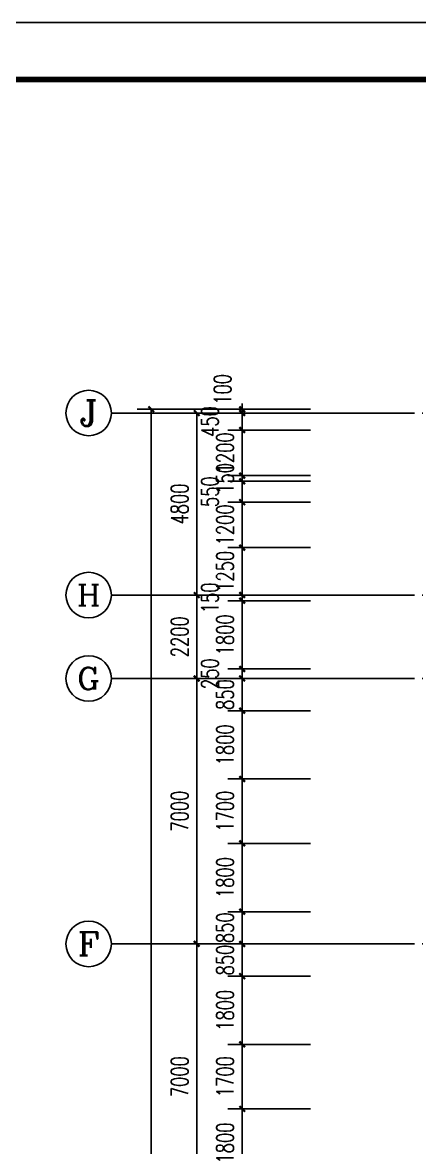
# Model space of a CAD drawing. Extents: x -4747 to 1060961, y -766984 to 396631.
# Drawn here: x 466797 to 477275, y 15968 to 45636 of the extents above; entities that cross this region are included whole.
import ezdxf
from ezdxf.enums import TextEntityAlignment as Align

# ---------------------------------------------------------------- set-up
doc = ezdxf.new("R2010")
doc.units = 0
doc.header["$LTSCALE"] = 1000
doc.header["$MEASUREMENT"] = 0
doc.linetypes.add('DOTE', pattern=[2.42, 2, -0.2, 0.02, -0.2])
doc.layers.get('0').update_dxf_attribs({"linetype": 'CONTINUOUS'})
doc.layers.get('DEFPOINTS').update_dxf_attribs({"linetype": 'CONTINUOUS'})
for name, color, linetype in [('AXIS', 3, 'CONTINUOUS'), ('AXIS_TEXT', 7, 'CONTINUOUS'), ('DOTE', 1, 'DOTE'), ('PUB_DIM', 3, 'CONTINUOUS'), ('PUB_TITLE', 4, 'CONTINUOUS')]:
    doc.layers.add(name, color=color, linetype=linetype)
doc.styles.add('_TCH_AXIS', font='COMPLEX', dxfattribs={"bigfont": 'GBCBIG'})
doc.styles.add('COMPLEX', font='complex_.ttf')
doc.styles.add('DIM_FONT', font='SIMPLEX', dxfattribs={"width": 0.7, "bigfont": 'GBCBIG'})
doc.dimstyles.new('DIMN150', dxfattribs={"dimscale": 1.5, "dimtxt": 300, "dimasz": 100, "dimexe": 250, "dimexo": 300, "dimgap": 150, "dimtad": 1, "dimdec": 0, "dimzin": 0, "dimtxsty": 'DIM_FONT', "dimblk": 'ARCHTICK', "dimcen": 0.09, "dimclrt": 7, "dimazin": 3, "dimtfac": 1, "dimtdec": 0, "dimtix": 1, "dimtmove": 0, "dimatfit": 3, "dimtolj": 1, "dimtzin": 0})

# ---------------------------------------------------------------- blocks, each defined once
blk = doc.blocks.new('_ARCHTICK')
at = {"color": 0, "linetype": 'BYBLOCK', "const_width": 0.4}
blk.add_lwpolyline([(-0.5, -0.5), (0.5, 0.5)], dxfattribs=at)
blk = doc.blocks.new('*D1484')
at = {"layer": 'DEFPOINTS', "color": 0}
for p in [(472595, 16987), (474845, 16987), (474845, 15187)]:
    blk.add_point(p, dxfattribs=at)
at = {"layer": 'PUB_DIM', "color": 0}
for p, q in [((474395, 16987), (472220, 16987)), ((472595, 15187), (472595, 16987)), ((474395, 15187), (472220, 15187))]:
    blk.add_line(p, q, dxfattribs=at)
at = {"layer": 'PUB_DIM', "color": 0, "xscale": 150, "yscale": 150, "zscale": 150}
for p, rotation in [((472595, 16987), 90), ((472595, 15187), 270)]:
    blk.add_blockref('_ARCHTICK', p, dxfattribs=dict(at, rotation=rotation))
at = {"layer": 'PUB_DIM', "color": 7, "insert": (472145, 16087), "char_height": 450, "attachment_point": 5, "rotation": 90, "style": 'DIM_FONT'}
blk.add_mtext('\\A1;1800', dxfattribs=at)
blk = doc.blocks.new('*D1485')
at = {"layer": 'DEFPOINTS', "color": 0}
for p in [(472595, 18687), (474845, 18687), (474845, 16987)]:
    blk.add_point(p, dxfattribs=at)
at = {"layer": 'PUB_DIM', "color": 0}
for p, q in [((474395, 18687), (472220, 18687)), ((472595, 16987), (472595, 18687)), ((474395, 16987), (472220, 16987))]:
    blk.add_line(p, q, dxfattribs=at)
at = {"layer": 'PUB_DIM', "color": 0, "xscale": 150, "yscale": 150, "zscale": 150}
for p, rotation in [((472595, 18687), 90), ((472595, 16987), 270)]:
    blk.add_blockref('_ARCHTICK', p, dxfattribs=dict(at, rotation=rotation))
at = {"layer": 'PUB_DIM', "color": 7, "insert": (472145, 17837), "char_height": 450, "attachment_point": 5, "rotation": 90, "style": 'DIM_FONT'}
blk.add_mtext('\\A1;1700', dxfattribs=at)
blk = doc.blocks.new('*D1486')
at = {"layer": 'DEFPOINTS', "color": 0}
for p in [(472595, 20487), (474845, 20487), (474845, 18687)]:
    blk.add_point(p, dxfattribs=at)
at = {"layer": 'PUB_DIM', "color": 0}
for p, q in [((474395, 20487), (472220, 20487)), ((472595, 18687), (472595, 20487)), ((474395, 18687), (472220, 18687))]:
    blk.add_line(p, q, dxfattribs=at)
at = {"layer": 'PUB_DIM', "color": 0, "xscale": 150, "yscale": 150, "zscale": 150}
for p, rotation in [((472595, 20487), 90), ((472595, 18687), 270)]:
    blk.add_blockref('_ARCHTICK', p, dxfattribs=dict(at, rotation=rotation))
at = {"layer": 'PUB_DIM', "color": 7, "insert": (472145, 19587), "char_height": 450, "attachment_point": 5, "rotation": 90, "style": 'DIM_FONT'}
blk.add_mtext('\\A1;1800', dxfattribs=at)
blk = doc.blocks.new('*D1487')
at = {"layer": 'DEFPOINTS', "color": 0}
for p in [(472595, 21337), (474845, 21337), (474845, 20487)]:
    blk.add_point(p, dxfattribs=at)
at = {"layer": 'PUB_DIM', "color": 0}
for p, q in [((472595, 21337), (472595, 21487)), ((474395, 21337), (472220, 21337)), ((472595, 20487), (472595, 21337)), ((474395, 20487), (472220, 20487)), ((472595, 20487), (472595, 20337))]:
    blk.add_line(p, q, dxfattribs=at)
at = {"layer": 'PUB_DIM', "color": 0, "xscale": 150, "yscale": 150, "zscale": 150}
for p, rotation in [((472595, 21337), 270), ((472595, 20487), 90)]:
    blk.add_blockref('_ARCHTICK', p, dxfattribs=dict(at, rotation=rotation))
at = {"layer": 'PUB_DIM', "color": 7, "insert": (472145, 20912), "char_height": 450, "attachment_point": 5, "rotation": 90, "style": 'DIM_FONT'}
blk.add_mtext('\\A1;850', dxfattribs=at)
blk = doc.blocks.new('*D1488')
at = {"layer": 'DEFPOINTS', "color": 0}
for p in [(472595, 22187), (474845, 22187), (474845, 21337)]:
    blk.add_point(p, dxfattribs=at)
at = {"layer": 'PUB_DIM', "color": 0}
for p, q in [((472595, 22187), (472595, 22337)), ((474395, 22187), (472220, 22187)), ((472595, 21337), (472595, 22187)), ((474395, 21337), (472220, 21337)), ((472595, 21337), (472595, 21187))]:
    blk.add_line(p, q, dxfattribs=at)
at = {"layer": 'PUB_DIM', "color": 0, "xscale": 150, "yscale": 150, "zscale": 150}
for p, rotation in [((472595, 22187), 270), ((472595, 21337), 90)]:
    blk.add_blockref('_ARCHTICK', p, dxfattribs=dict(at, rotation=rotation))
at = {"layer": 'PUB_DIM', "color": 7, "insert": (472145, 21762), "char_height": 450, "attachment_point": 5, "rotation": 90, "style": 'DIM_FONT'}
blk.add_mtext('\\A1;850', dxfattribs=at)
blk = doc.blocks.new('*D1489')
at = {"layer": 'DEFPOINTS', "color": 0}
for p in [(472595, 23987), (474845, 23987), (474845, 22187)]:
    blk.add_point(p, dxfattribs=at)
at = {"layer": 'PUB_DIM', "color": 0}
for p, q in [((474395, 23987), (472220, 23987)), ((472595, 22187), (472595, 23987)), ((474395, 22187), (472220, 22187))]:
    blk.add_line(p, q, dxfattribs=at)
at = {"layer": 'PUB_DIM', "color": 0, "xscale": 150, "yscale": 150, "zscale": 150}
for p, rotation in [((472595, 23987), 90), ((472595, 22187), 270)]:
    blk.add_blockref('_ARCHTICK', p, dxfattribs=dict(at, rotation=rotation))
at = {"layer": 'PUB_DIM', "color": 7, "insert": (472145, 23087), "char_height": 450, "attachment_point": 5, "rotation": 90, "style": 'DIM_FONT'}
blk.add_mtext('\\A1;1800', dxfattribs=at)
blk = doc.blocks.new('*D1490')
at = {"layer": 'DEFPOINTS', "color": 0}
for p in [(472595, 25687), (474845, 25687), (474845, 23987)]:
    blk.add_point(p, dxfattribs=at)
at = {"layer": 'PUB_DIM', "color": 0}
for p, q in [((474395, 25687), (472220, 25687)), ((472595, 23987), (472595, 25687)), ((474395, 23987), (472220, 23987))]:
    blk.add_line(p, q, dxfattribs=at)
at = {"layer": 'PUB_DIM', "color": 0, "xscale": 150, "yscale": 150, "zscale": 150}
for p, rotation in [((472595, 25687), 90), ((472595, 23987), 270)]:
    blk.add_blockref('_ARCHTICK', p, dxfattribs=dict(at, rotation=rotation))
at = {"layer": 'PUB_DIM', "color": 7, "insert": (472145, 24837), "char_height": 450, "attachment_point": 5, "rotation": 90, "style": 'DIM_FONT'}
blk.add_mtext('\\A1;1700', dxfattribs=at)
blk = doc.blocks.new('*D1491')
at = {"layer": 'DEFPOINTS', "color": 0}
for p in [(472595, 27487), (474845, 27487), (474845, 25687)]:
    blk.add_point(p, dxfattribs=at)
at = {"layer": 'PUB_DIM', "color": 0}
for p, q in [((474395, 27487), (472220, 27487)), ((472595, 25687), (472595, 27487)), ((474395, 25687), (472220, 25687))]:
    blk.add_line(p, q, dxfattribs=at)
at = {"layer": 'PUB_DIM', "color": 0, "xscale": 150, "yscale": 150, "zscale": 150}
for p, rotation in [((472595, 27487), 90), ((472595, 25687), 270)]:
    blk.add_blockref('_ARCHTICK', p, dxfattribs=dict(at, rotation=rotation))
at = {"layer": 'PUB_DIM', "color": 7, "insert": (472145, 26587), "char_height": 450, "attachment_point": 5, "rotation": 90, "style": 'DIM_FONT'}
blk.add_mtext('\\A1;1800', dxfattribs=at)
blk = doc.blocks.new('*D1492')
at = {"layer": 'DEFPOINTS', "color": 0}
for p in [(472595, 28337), (474845, 28337), (474845, 27487)]:
    blk.add_point(p, dxfattribs=at)
at = {"layer": 'PUB_DIM', "color": 0}
for p, q in [((472595, 28337), (472595, 28487)), ((474395, 28337), (472220, 28337)), ((472595, 27487), (472595, 28337)), ((474395, 27487), (472220, 27487)), ((472595, 27487), (472595, 27337))]:
    blk.add_line(p, q, dxfattribs=at)
at = {"layer": 'PUB_DIM', "color": 0, "xscale": 150, "yscale": 150, "zscale": 150}
for p, rotation in [((472595, 28337), 270), ((472595, 27487), 90)]:
    blk.add_blockref('_ARCHTICK', p, dxfattribs=dict(at, rotation=rotation))
at = {"layer": 'PUB_DIM', "color": 7, "insert": (472145, 27912), "char_height": 450, "attachment_point": 5, "rotation": 90, "style": 'DIM_FONT'}
blk.add_mtext('\\A1;850', dxfattribs=at)
blk = doc.blocks.new('*D1493')
at = {"layer": 'DEFPOINTS', "color": 0}
for p in [(472595, 28587), (474845, 28587), (474845, 28337)]:
    blk.add_point(p, dxfattribs=at)
at = {"layer": 'PUB_DIM', "color": 0}
for p, q in [((474395, 28587), (472220, 28587)), ((472595, 28587), (472595, 28737)), ((472595, 28337), (472595, 28587)), ((474395, 28337), (472220, 28337)), ((472595, 28337), (472595, 28187))]:
    blk.add_line(p, q, dxfattribs=at)
at = {"layer": 'PUB_DIM', "color": 0, "xscale": 150, "yscale": 150, "zscale": 150}
for p, rotation in [((472595, 28587), 270), ((472595, 28337), 90)]:
    blk.add_blockref('_ARCHTICK', p, dxfattribs=dict(at, rotation=rotation))
at = {"layer": 'PUB_DIM', "color": 7, "insert": (471744, 28462), "char_height": 450, "attachment_point": 5, "rotation": 90, "style": 'DIM_FONT'}
blk.add_mtext('\\A1;250', dxfattribs=at)
blk = doc.blocks.new('*D1494')
at = {"layer": 'DEFPOINTS', "color": 0}
for p in [(472595, 30387), (474845, 30387), (474845, 28587)]:
    blk.add_point(p, dxfattribs=at)
at = {"layer": 'PUB_DIM', "color": 0}
for p, q in [((474395, 30387), (472220, 30387)), ((472595, 28587), (472595, 30387)), ((474395, 28587), (472220, 28587))]:
    blk.add_line(p, q, dxfattribs=at)
at = {"layer": 'PUB_DIM', "color": 0, "xscale": 150, "yscale": 150, "zscale": 150}
for p, rotation in [((472595, 30387), 90), ((472595, 28587), 270)]:
    blk.add_blockref('_ARCHTICK', p, dxfattribs=dict(at, rotation=rotation))
at = {"layer": 'PUB_DIM', "color": 7, "insert": (472145, 29487), "char_height": 450, "attachment_point": 5, "rotation": 90, "style": 'DIM_FONT'}
blk.add_mtext('\\A1;1800', dxfattribs=at)
blk = doc.blocks.new('*D1495')
at = {"layer": 'DEFPOINTS', "color": 0}
for p in [(472595, 30537), (474845, 30537), (474845, 30387)]:
    blk.add_point(p, dxfattribs=at)
at = {"layer": 'PUB_DIM', "color": 0}
for p, q in [((472595, 30537), (472595, 30687)), ((474395, 30537), (472220, 30537)), ((474395, 30387), (472220, 30387)), ((472595, 30387), (472595, 30537)), ((472595, 30387), (472595, 30237))]:
    blk.add_line(p, q, dxfattribs=at)
at = {"layer": 'PUB_DIM', "color": 0, "xscale": 150, "yscale": 150, "zscale": 150}
for p, rotation in [((472595, 30537), 270), ((472595, 30387), 90)]:
    blk.add_blockref('_ARCHTICK', p, dxfattribs=dict(at, rotation=rotation))
at = {"layer": 'PUB_DIM', "color": 7, "insert": (471744, 30462), "char_height": 450, "attachment_point": 5, "rotation": 90, "style": 'DIM_FONT'}
blk.add_mtext('\\A1;150', dxfattribs=at)
blk = doc.blocks.new('*D1496')
at = {"layer": 'DEFPOINTS', "color": 0}
for p in [(472595, 31787), (474845, 31787), (474845, 30537)]:
    blk.add_point(p, dxfattribs=at)
at = {"layer": 'PUB_DIM', "color": 0}
for p, q in [((474395, 31787), (472220, 31787)), ((472595, 31787), (472595, 31937)), ((472595, 30537), (472595, 31787)), ((474395, 30537), (472220, 30537)), ((472595, 30537), (472595, 30387))]:
    blk.add_line(p, q, dxfattribs=at)
at = {"layer": 'PUB_DIM', "color": 0, "xscale": 150, "yscale": 150, "zscale": 150}
for p, rotation in [((472595, 31787), 270), ((472595, 30537), 90)]:
    blk.add_blockref('_ARCHTICK', p, dxfattribs=dict(at, rotation=rotation))
at = {"layer": 'PUB_DIM', "color": 7, "insert": (472145, 31162), "char_height": 450, "attachment_point": 5, "rotation": 90, "style": 'DIM_FONT'}
blk.add_mtext('\\A1;1250', dxfattribs=at)
blk = doc.blocks.new('*D1497')
at = {"layer": 'DEFPOINTS', "color": 0}
for p in [(472595, 32987), (474845, 32987), (474845, 31787)]:
    blk.add_point(p, dxfattribs=at)
at = {"layer": 'PUB_DIM', "color": 0}
for p, q in [((474395, 32987), (472220, 32987)), ((472595, 32987), (472595, 33137)), ((472595, 31787), (472595, 32987)), ((474395, 31787), (472220, 31787)), ((472595, 31787), (472595, 31637))]:
    blk.add_line(p, q, dxfattribs=at)
at = {"layer": 'PUB_DIM', "color": 0, "xscale": 150, "yscale": 150, "zscale": 150}
for p, rotation in [((472595, 32987), 270), ((472595, 31787), 90)]:
    blk.add_blockref('_ARCHTICK', p, dxfattribs=dict(at, rotation=rotation))
at = {"layer": 'PUB_DIM', "color": 7, "insert": (472145, 32387), "char_height": 450, "attachment_point": 5, "rotation": 90, "style": 'DIM_FONT'}
blk.add_mtext('\\A1;1200', dxfattribs=at)
blk = doc.blocks.new('*D1498')
at = {"layer": 'DEFPOINTS', "color": 0}
for p in [(472595, 33537), (474845, 33537), (474845, 32987)]:
    blk.add_point(p, dxfattribs=at)
at = {"layer": 'PUB_DIM', "color": 0}
for p, q in [((474395, 33537), (472220, 33537)), ((472595, 32987), (472595, 33537)), ((474395, 32987), (472220, 32987))]:
    blk.add_line(p, q, dxfattribs=at)
at = {"layer": 'PUB_DIM', "color": 0, "xscale": 150, "yscale": 150, "zscale": 150}
for p, rotation in [((472595, 33537), 90), ((472595, 32987), 270)]:
    blk.add_blockref('_ARCHTICK', p, dxfattribs=dict(at, rotation=rotation))
at = {"layer": 'PUB_DIM', "color": 7, "insert": (471744, 33262), "char_height": 450, "attachment_point": 5, "rotation": 90, "style": 'DIM_FONT'}
blk.add_mtext('\\A1;550', dxfattribs=at)
blk = doc.blocks.new('*D1499')
at = {"layer": 'DEFPOINTS', "color": 0}
for p in [(472595, 33687), (474845, 33687), (474845, 33537)]:
    blk.add_point(p, dxfattribs=at)
at = {"layer": 'PUB_DIM', "color": 0}
for p, q in [((472595, 33687), (472595, 33837)), ((474395, 33687), (472220, 33687)), ((474395, 33537), (472220, 33537)), ((472595, 33537), (472595, 33687)), ((472595, 33537), (472595, 33387))]:
    blk.add_line(p, q, dxfattribs=at)
at = {"layer": 'PUB_DIM', "color": 0, "xscale": 150, "yscale": 150, "zscale": 150}
for p, rotation in [((472595, 33687), 270), ((472595, 33537), 90)]:
    blk.add_blockref('_ARCHTICK', p, dxfattribs=dict(at, rotation=rotation))
at = {"layer": 'PUB_DIM', "color": 7, "insert": (472145, 33612), "char_height": 450, "attachment_point": 5, "rotation": 90, "style": 'DIM_FONT'}
blk.add_mtext('\\A1;150', dxfattribs=at)
blk = doc.blocks.new('*D1500')
at = {"layer": 'DEFPOINTS', "color": 0}
for p in [(472595, 34887), (474845, 34887), (474845, 33687)]:
    blk.add_point(p, dxfattribs=at)
at = {"layer": 'PUB_DIM', "color": 0}
for p, q in [((472595, 34887), (472595, 35037)), ((474395, 34887), (472220, 34887)), ((472595, 33687), (472595, 34887)), ((474395, 33687), (472220, 33687)), ((472595, 33687), (472595, 33537))]:
    blk.add_line(p, q, dxfattribs=at)
at = {"layer": 'PUB_DIM', "color": 0, "xscale": 150, "yscale": 150, "zscale": 150}
for p, rotation in [((472595, 34887), 270), ((472595, 33687), 90)]:
    blk.add_blockref('_ARCHTICK', p, dxfattribs=dict(at, rotation=rotation))
at = {"layer": 'PUB_DIM', "color": 7, "insert": (472145, 34287), "char_height": 450, "attachment_point": 5, "rotation": 90, "style": 'DIM_FONT'}
blk.add_mtext('\\A1;1200', dxfattribs=at)
blk = doc.blocks.new('*D1501')
at = {"layer": 'DEFPOINTS', "color": 0}
for p in [(472595, 35337), (474845, 35337), (474845, 34887)]:
    blk.add_point(p, dxfattribs=at)
at = {"layer": 'PUB_DIM', "color": 0}
for p, q in [((474395, 35337), (472220, 35337)), ((472595, 34887), (472595, 35337)), ((474395, 34887), (472220, 34887))]:
    blk.add_line(p, q, dxfattribs=at)
at = {"layer": 'PUB_DIM', "color": 0, "xscale": 150, "yscale": 150, "zscale": 150}
for p, rotation in [((472595, 35337), 90), ((472595, 34887), 270)]:
    blk.add_blockref('_ARCHTICK', p, dxfattribs=dict(at, rotation=rotation))
at = {"layer": 'PUB_DIM', "color": 7, "insert": (471744, 35112), "char_height": 450, "attachment_point": 5, "rotation": 90, "style": 'DIM_FONT'}
blk.add_mtext('\\A1;450', dxfattribs=at)
blk = doc.blocks.new('*D1502')
at = {"layer": 'DEFPOINTS', "color": 0}
for p in [(472595, 35437), (474845, 35437), (474845, 35337)]:
    blk.add_point(p, dxfattribs=at)
at = {"layer": 'PUB_DIM', "color": 0}
for p, q in [((474395, 35437), (472220, 35437)), ((474395, 35337), (472220, 35337)), ((472595, 35437), (472595, 35587)), ((472595, 35337), (472595, 35437)), ((472595, 35337), (472595, 35187))]:
    blk.add_line(p, q, dxfattribs=at)
at = {"layer": 'PUB_DIM', "color": 0, "xscale": 150, "yscale": 150, "zscale": 150}
for p, rotation in [((472595, 35437), 270), ((472595, 35337), 90)]:
    blk.add_blockref('_ARCHTICK', p, dxfattribs=dict(at, rotation=rotation))
at = {"layer": 'PUB_DIM', "color": 7, "insert": (472077, 35962), "char_height": 450, "attachment_point": 5, "rotation": 90, "style": 'DIM_FONT'}
blk.add_mtext('\\A1;100', dxfattribs=at)
blk = doc.blocks.new('*D1581')
at = {"layer": 'AXIS', "color": 0}
for p, q in [((474695, 21337), (471020, 21337)), ((471395, 14337), (471395, 21337)), ((474695, 14337), (471020, 14337))]:
    blk.add_line(p, q, dxfattribs=at)
at = {"layer": 'DEFPOINTS', "color": 0}
for p in [(471395, 21337), (475145, 21337), (475145, 14337)]:
    blk.add_point(p, dxfattribs=at)
at = {"layer": 'AXIS', "color": 0, "xscale": 150, "yscale": 150, "zscale": 150}
for p, rotation in [((471395, 21337), 90), ((471395, 14337), 270)]:
    blk.add_blockref('_ARCHTICK', p, dxfattribs=dict(at, rotation=rotation))
at = {"layer": 'AXIS', "color": 7, "insert": (470945, 17837), "char_height": 450, "attachment_point": 5, "rotation": 90, "style": 'DIM_FONT'}
blk.add_mtext('\\A1;7000', dxfattribs=at)
blk = doc.blocks.new('*D1582')
at = {"layer": 'AXIS', "color": 0}
for p, q in [((474695, 28337), (471020, 28337)), ((471395, 21337), (471395, 28337)), ((474695, 21337), (471020, 21337))]:
    blk.add_line(p, q, dxfattribs=at)
at = {"layer": 'DEFPOINTS', "color": 0}
for p in [(471395, 28337), (475145, 28337), (475145, 21337)]:
    blk.add_point(p, dxfattribs=at)
at = {"layer": 'AXIS', "color": 0, "xscale": 150, "yscale": 150, "zscale": 150}
for p, rotation in [((471395, 28337), 90), ((471395, 21337), 270)]:
    blk.add_blockref('_ARCHTICK', p, dxfattribs=dict(at, rotation=rotation))
at = {"layer": 'AXIS', "color": 7, "insert": (470945, 24837), "char_height": 450, "attachment_point": 5, "rotation": 90, "style": 'DIM_FONT'}
blk.add_mtext('\\A1;7000', dxfattribs=at)
blk = doc.blocks.new('*D1583')
at = {"layer": 'AXIS', "color": 0}
for p, q in [((474695, 30537), (471020, 30537)), ((471395, 28337), (471395, 30537)), ((474695, 28337), (471020, 28337))]:
    blk.add_line(p, q, dxfattribs=at)
at = {"layer": 'DEFPOINTS', "color": 0}
for p in [(471395, 30537), (475145, 30537), (475145, 28337)]:
    blk.add_point(p, dxfattribs=at)
at = {"layer": 'AXIS', "color": 0, "xscale": 150, "yscale": 150, "zscale": 150}
for p, rotation in [((471395, 30537), 90), ((471395, 28337), 270)]:
    blk.add_blockref('_ARCHTICK', p, dxfattribs=dict(at, rotation=rotation))
at = {"layer": 'AXIS', "color": 7, "insert": (470945, 29437), "char_height": 450, "attachment_point": 5, "rotation": 90, "style": 'DIM_FONT'}
blk.add_mtext('\\A1;2200', dxfattribs=at)
blk = doc.blocks.new('*D1584')
at = {"layer": 'AXIS', "color": 0}
for p, q in [((474695, 35337), (471020, 35337)), ((471395, 30537), (471395, 35337)), ((474695, 30537), (471020, 30537))]:
    blk.add_line(p, q, dxfattribs=at)
at = {"layer": 'DEFPOINTS', "color": 0}
for p in [(471395, 35337), (475145, 35337), (475145, 30537)]:
    blk.add_point(p, dxfattribs=at)
at = {"layer": 'AXIS', "color": 0, "xscale": 150, "yscale": 150, "zscale": 150}
for p, rotation in [((471395, 35337), 90), ((471395, 30537), 270)]:
    blk.add_blockref('_ARCHTICK', p, dxfattribs=dict(at, rotation=rotation))
at = {"layer": 'AXIS', "color": 7, "insert": (470945, 32937), "char_height": 450, "attachment_point": 5, "rotation": 90, "style": 'DIM_FONT'}
blk.add_mtext('\\A1;4800', dxfattribs=at)
blk = doc.blocks.new('*D1585')
at = {"layer": 'AXIS', "color": 0}
for p, q in [((474395, 35437), (469820, 35437)), ((470195, -6763), (470195, 35437)), ((474395, -6763), (469820, -6763))]:
    blk.add_line(p, q, dxfattribs=at)
at = {"layer": 'DEFPOINTS', "color": 0}
for p in [(470195, 35437), (474845, 35437), (474845, -6763)]:
    blk.add_point(p, dxfattribs=at)
at = {"layer": 'AXIS', "color": 0, "xscale": 150, "yscale": 150, "zscale": 150}
for p, rotation in [((470195, 35437), 90), ((470195, -6763), 270)]:
    blk.add_blockref('_ARCHTICK', p, dxfattribs=dict(at, rotation=rotation))
at = {"layer": 'AXIS', "color": 7, "insert": (469745, 14337), "char_height": 450, "attachment_point": 5, "rotation": 90, "style": 'DIM_FONT'}
blk.add_mtext('\\A1;42200', dxfattribs=at)
blk = doc.blocks.new('_AXISO')
blk.add_circle((0, 0), 0.5)
at = {"layer": 'AXIS_TEXT', "style": 'COMPLEX', "width": 1.041667}
blk.add_attdef('A', text='', height=0.56, dxfattribs=at).set_placement((-0.25, -0.28), (0.25, -0.28), align=Align.FIT)

msp = doc.modelspace()

# ---------------------------------------------------------------- linework, layer by layer
at = {"layer": 'AXIS'}
for p, q in [((475144.9, 35337), (469144.9, 35337)), ((475144.9, 30537), (469144.9, 30537)), ((475144.9, 28337), (469144.9, 28337)), ((475144.9, 21337), (469144.9, 21337))]:
    msp.add_line(p, q, dxfattribs=at)
at = {"layer": 'DOTE'}
for p, q in [((475144.9, 35337), (579844.9, 35337)), ((475144.9, 30537), (486544.9, 30537)), ((475144.9, 28337), (579844.9, 28337)), ((475144.9, 21337), (579844.9, 21337))]:
    msp.add_line(p, q, dxfattribs=at)
at = {"layer": 'PUB_TITLE'}
msp.add_lwpolyline([(421920.8, -80514.3), (600270.8, -80514.3), (600270.8, 45635.7), (421920.8, 45635.7)], close=True, dxfattribs=at)
at = {"layer": 'PUB_TITLE', "const_width": 150}
msp.add_lwpolyline([(425670.8, -79014.3), (598770.8, -79014.3), (598770.8, 44135.7), (425670.8, 44135.7)], close=True, dxfattribs=at)

# ---------------------------------------------------------------- block references
at = {"layer": 'AXIS'}
ref = msp.add_blockref('_AXISO', (468544.9, 35337), dxfattribs=dict(at, xscale=1200, yscale=1200, zscale=1200))
ref.add_attrib('A', 'J', dxfattribs={"layer": 'AXIS_TEXT', "height": 685.8, "style": '_TCH_AXIS', "width": 1.350514}).set_placement((468302.4, 34994.1), (468787.5, 34994.1), align=Align.FIT)
ref = msp.add_blockref('_AXISO', (468544.9, 30537), dxfattribs=dict(at, xscale=1200, yscale=1200, zscale=1200))
ref.add_attrib('A', 'H', dxfattribs={"layer": 'AXIS_TEXT', "height": 557.6, "style": '_TCH_AXIS', "width": 1.183127}).set_placement((468230.8, 30258.2), (468859, 30258.2), align=Align.FIT)
ref = msp.add_blockref('_AXISO', (468544.9, 28337), dxfattribs=dict(at, xscale=1200, yscale=1200, zscale=1200))
ref.add_attrib('A', 'G', dxfattribs={"layer": 'AXIS_TEXT', "height": 586.9, "style": '_TCH_AXIS', "width": 1.194718}).set_placement((468244.4, 28043.6), (468845.4, 28043.6), align=Align.FIT)
ref = msp.add_blockref('_AXISO', (468544.9, 21337), dxfattribs=dict(at, xscale=1200, yscale=1200, zscale=1200))
ref.add_attrib('A', 'F', dxfattribs={"layer": 'AXIS_TEXT', "height": 612, "style": '_TCH_AXIS', "width": 1.233989}).set_placement((468257.2, 21031), (468832.6, 21031), align=Align.FIT)

# ---------------------------------------------------------------- dimensions: what is measured, and where the dimension line sits
for p1, p2, distance, picture, middle in [((474844.9, -6763), (474844.9, 35437), 4650, '*D1585', (469744.9, 14337)), ((475144.9, 30537), (475144.9, 35337), 3750, '*D1584', (470944.9, 32937)), ((475144.9, 28337), (475144.9, 30537), 3750, '*D1583', (470944.9, 29437)), ((475144.9, 21337), (475144.9, 28337), 3750, '*D1582', (470944.9, 24837)), ((475144.9, 14337), (475144.9, 21337), 3750, '*D1581', (470944.9, 17837))]:
    dim = msp.add_aligned_dim(p1=p1, p2=p2, distance=distance, dimstyle='DIMN150', dxfattribs=at)
    dim.commit()
    dim.dimension.update_dxf_attribs({"geometry": picture, "text_midpoint": middle})
at = {"layer": 'PUB_DIM'}
for base, p1, p2, picture, middle in [((472594.9, 35437), (474844.9, 35337), (474844.9, 35437), '*D1502', (472077.4, 35962)), ((472594.9, 35337), (474844.9, 34887), (474844.9, 35337), '*D1501', (471743.7, 35112)), ((472594.9, 33537), (474844.9, 32987), (474844.9, 33537), '*D1498', (471743.7, 33262)), ((472594.9, 30537), (474844.9, 30387), (474844.9, 30537), '*D1495', (471743.7, 30462)), ((472594.9, 28587), (474844.9, 28337), (474844.9, 28587), '*D1493', (471743.7, 28462))]:
    dim = msp.add_linear_dim(base=base, p1=p1, p2=p2, angle=90, dimstyle='DIMN150', dxfattribs=at)
    dim.commit()
    dim.dimension.update_dxf_attribs({"geometry": picture, "text_midpoint": middle, "dimtype": 129})
for p1, p2, picture, middle in [((474844.9, 33687), (474844.9, 34887), '*D1500', (472144.9, 34287)), ((474844.9, 33537), (474844.9, 33687), '*D1499', (472144.9, 33612)), ((474844.9, 31787), (474844.9, 32987), '*D1497', (472144.9, 32387)), ((474844.9, 30537), (474844.9, 31787), '*D1496', (472144.9, 31162)), ((474844.9, 28587), (474844.9, 30387), '*D1494', (472144.9, 29487)), ((474844.9, 27487), (474844.9, 28337), '*D1492', (472144.9, 27912)), ((474844.9, 25687), (474844.9, 27487), '*D1491', (472144.9, 26587)), ((474844.9, 23987), (474844.9, 25687), '*D1490', (472144.9, 24837)), ((474844.9, 22187), (474844.9, 23987), '*D1489', (472144.9, 23087)), ((474844.9, 21337), (474844.9, 22187), '*D1488', (472144.9, 21762)), ((474844.9, 20487), (474844.9, 21337), '*D1487', (472144.9, 20912)), ((474844.9, 18687), (474844.9, 20487), '*D1486', (472144.9, 19587)), ((474844.9, 16987), (474844.9, 18687), '*D1485', (472144.9, 17837)), ((474844.9, 15187), (474844.9, 16987), '*D1484', (472144.9, 16087))]:
    dim = msp.add_aligned_dim(p1=p1, p2=p2, distance=2250, dimstyle='DIMN150', dxfattribs=at)
    dim.commit()
    dim.dimension.update_dxf_attribs({"geometry": picture, "text_midpoint": middle})

doc.saveas('drawing.dxf')
